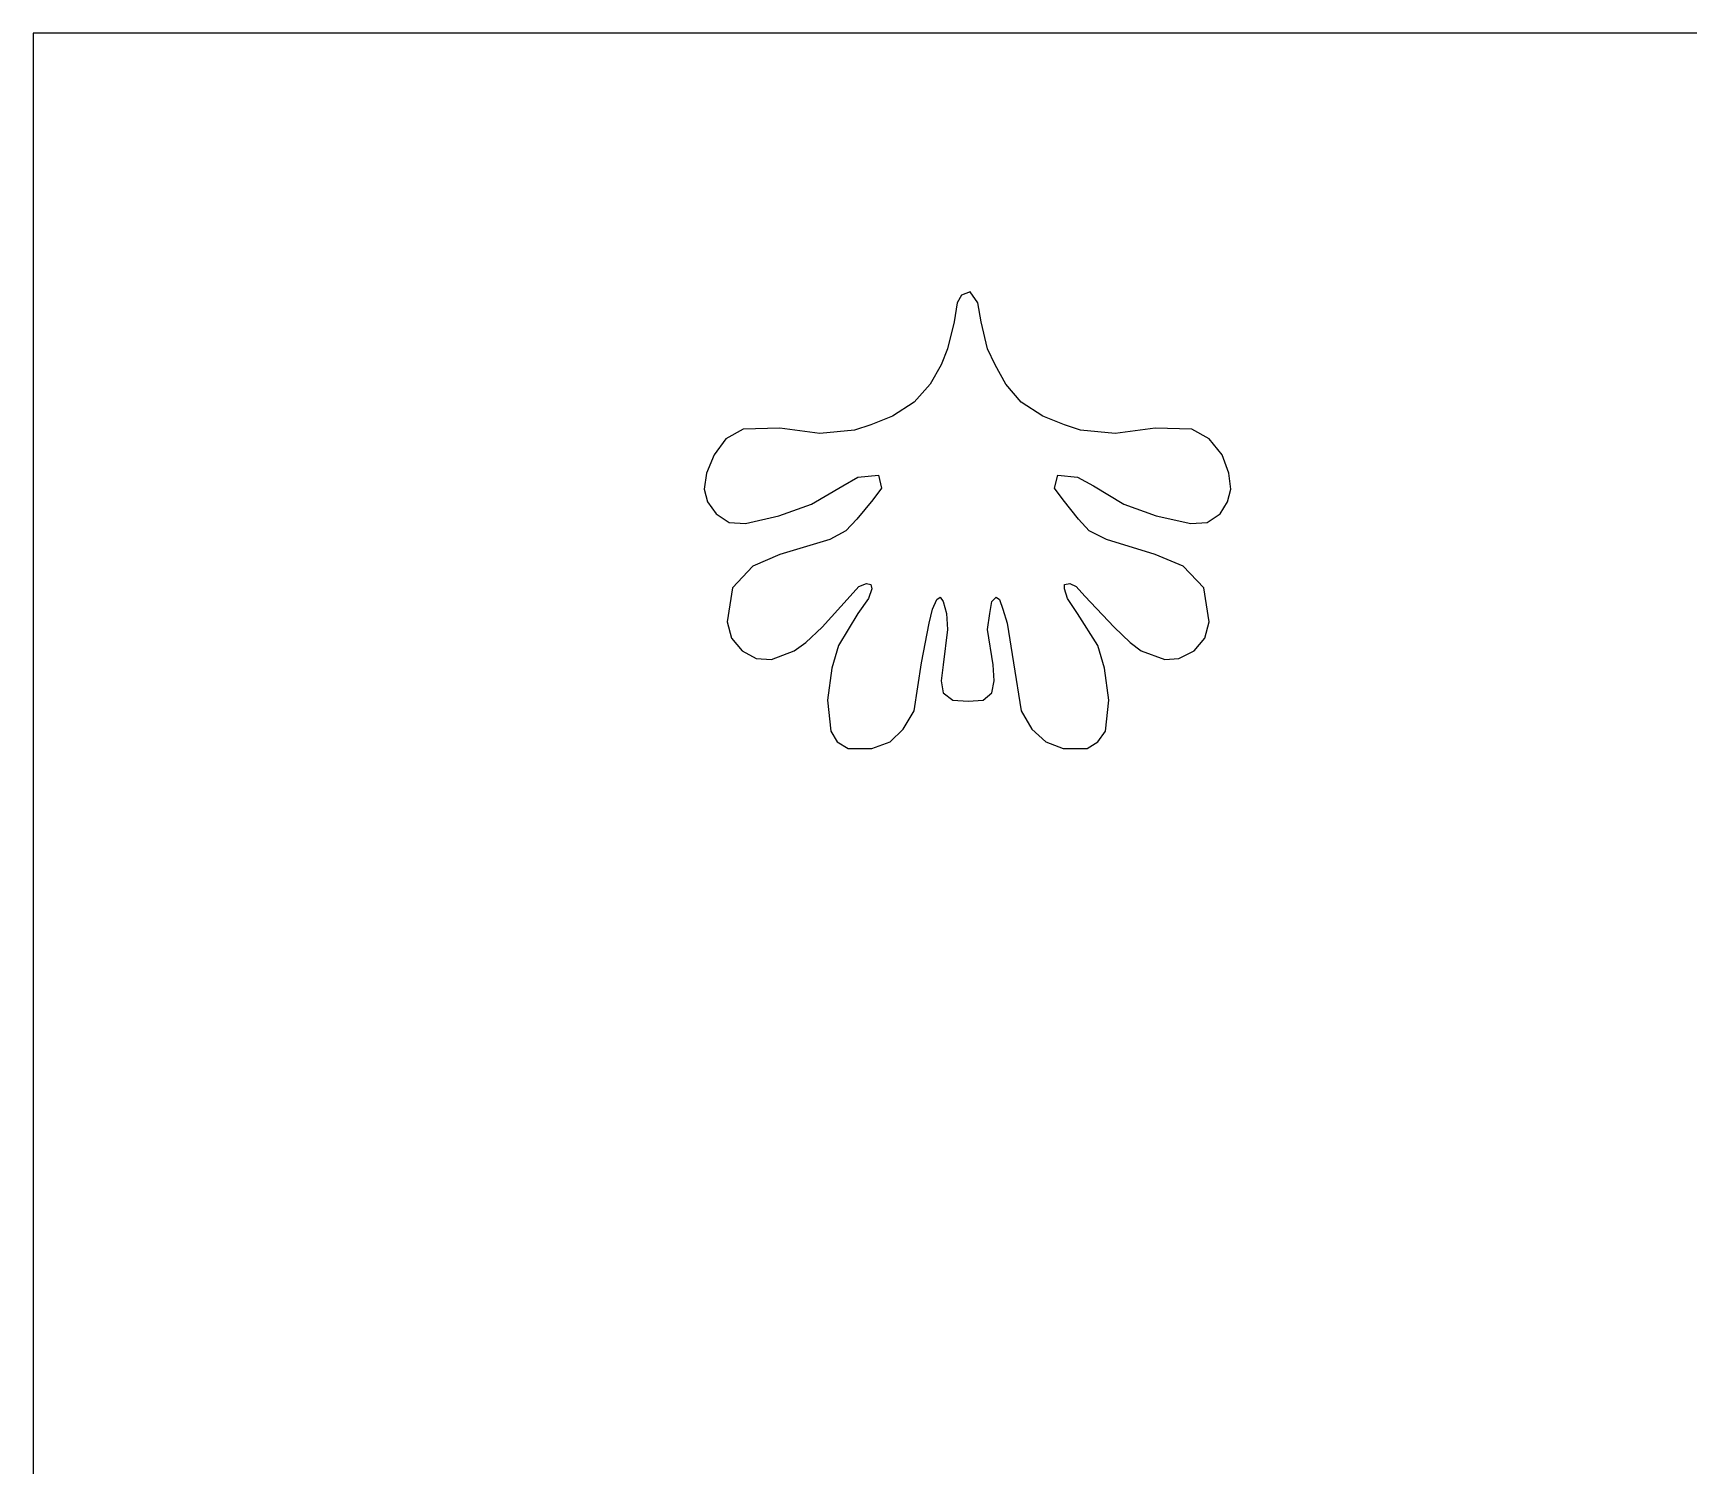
# Model space of a CAD drawing. Header units: centimetres. Extents: x -2.24 to 2.24, y -4.26 to 4.26.
# Drawn here: x -2.243 to 0, y 2.319 to 4.261 of the extents above; entities that cross this region are included whole.
import ezdxf

# ---------------------------------------------------------------- set-up
doc = ezdxf.new("R2010")
doc.units = ezdxf.units.CM
doc.header["$MEASUREMENT"] = 0
doc.layers.add('Layer 1', color=7, linetype='Continuous')

msp = doc.modelspace()

# ---------------------------------------------------------------- linework, layer by layer
at = {"layer": 'Layer 1', "color": 242}
for points, knots in [([(-2.24308, -4.26054), (-2.24308, -4.26054), (-2.24308, 4.26053), (-2.24308, 4.26053), (-2.24308, 4.26053), (-2.24308, 4.26053), (2.24307, 4.26053), (2.24307, 4.26053), (2.24307, 4.26053), (2.24307, 4.26053), (2.24307, -4.26054), (2.24307, -4.26054), (2.24307, -4.26054), (2.24307, -4.26054), (-2.24308, -4.26054), (-2.24308, -4.26054)], [0, 0, 0, 0, 0.2, 0.2, 0.2, 0.2, 0.4, 0.4, 0.4, 0.4, 0.6, 0.6, 0.6, 0.6, 1, 1, 1, 1]), ([(-1.27816, 3.59618), (-1.27816, 3.59618), (-1.30012, 3.59761), (-1.30012, 3.59761), (-1.30012, 3.59761), (-1.30012, 3.59761), (-1.31771, 3.60924), (-1.31771, 3.60924), (-1.31771, 3.60924), (-1.31771, 3.60924), (-1.32941, 3.62521), (-1.32941, 3.62521), (-1.32941, 3.62521), (-1.32941, 3.62521), (-1.33383, 3.64264), (-1.33383, 3.64264), (-1.33383, 3.64264), (-1.33383, 3.64264), (-1.33088, 3.6644), (-1.33088, 3.6644), (-1.33088, 3.6644), (-1.33088, 3.6644), (-1.32063, 3.6891), (-1.32063, 3.6891), (-1.32063, 3.6891), (-1.32063, 3.6891), (-1.30451, 3.71086), (-1.30451, 3.71086), (-1.30451, 3.71086), (-1.30451, 3.71086), (-1.28108, 3.72394), (-1.28108, 3.72394), (-1.28108, 3.72394), (-1.28108, 3.72394), (-1.23128, 3.72539), (-1.23128, 3.72539), (-1.23128, 3.72539), (-1.23128, 3.72539), (-1.17709, 3.71813), (-1.17709, 3.71813), (-1.17709, 3.71813), (-1.17709, 3.71813), (-1.13021, 3.72248), (-1.13021, 3.72248), (-1.13021, 3.72248), (-1.13021, 3.72248), (-1.10825, 3.72975), (-1.10825, 3.72975), (-1.10825, 3.72975), (-1.10825, 3.72975), (-1.07895, 3.74135), (-1.07895, 3.74135), (-1.07895, 3.74135), (-1.07895, 3.74135), (-1.04964, 3.76023), (-1.04964, 3.76023), (-1.04964, 3.76023), (-1.04964, 3.76023), (-1.02768, 3.78491), (-1.02768, 3.78491), (-1.02768, 3.78491), (-1.02768, 3.78491), (-1.01303, 3.81105), (-1.01303, 3.81105), (-1.01303, 3.81105), (-1.01303, 3.81105), (-1.00422, 3.83283), (-1.00422, 3.83283), (-1.00422, 3.83283), (-1.00422, 3.83283), (-0.99545, 3.86913), (-0.99545, 3.86913), (-0.99545, 3.86913), (-0.99545, 3.86913), (-0.99105, 3.89524), (-0.99105, 3.89524), (-0.99105, 3.89524), (-0.99105, 3.89524), (-0.98519, 3.9054), (-0.98519, 3.9054), (-0.98519, 3.9054), (-0.98519, 3.9054), (-0.97349, 3.90978), (-0.97349, 3.90978), (-0.97349, 3.90978), (-0.97349, 3.90978), (-0.96323, 3.89524), (-0.96323, 3.89524), (-0.96323, 3.89524), (-0.96323, 3.89524), (-0.95882, 3.86913), (-0.95882, 3.86913), (-0.95882, 3.86913), (-0.95882, 3.86913), (-0.95003, 3.83283), (-0.95003, 3.83283), (-0.95003, 3.83283), (-0.95003, 3.83283), (-0.93978, 3.81105), (-0.93978, 3.81105), (-0.93978, 3.81105), (-0.93978, 3.81105), (-0.92513, 3.78491), (-0.92513, 3.78491), (-0.92513, 3.78491), (-0.92513, 3.78491), (-0.90462, 3.76023), (-0.90462, 3.76023), (-0.90462, 3.76023), (-0.90462, 3.76023), (-0.87533, 3.74135), (-0.87533, 3.74135), (-0.87533, 3.74135), (-0.87533, 3.74135), (-0.84603, 3.72975), (-0.84603, 3.72975), (-0.84603, 3.72975), (-0.84603, 3.72975), (-0.82405, 3.72248), (-0.82405, 3.72248), (-0.82405, 3.72248), (-0.82405, 3.72248), (-0.77719, 3.71813), (-0.77719, 3.71813), (-0.77719, 3.71813), (-0.77719, 3.71813), (-0.723, 3.72539), (-0.723, 3.72539), (-0.723, 3.72539), (-0.723, 3.72539), (-0.6732, 3.72394), (-0.6732, 3.72394), (-0.6732, 3.72394), (-0.6732, 3.72394), (-0.64974, 3.71086), (-0.64974, 3.71086), (-0.64974, 3.71086), (-0.64974, 3.71086), (-0.63218, 3.6891), (-0.63218, 3.6891), (-0.63218, 3.6891), (-0.63218, 3.6891), (-0.62337, 3.6644), (-0.62337, 3.6644), (-0.62337, 3.6644), (-0.62337, 3.6644), (-0.62045, 3.64264), (-0.62045, 3.64264), (-0.62045, 3.64264), (-0.62045, 3.64264), (-0.62484, 3.62521), (-0.62484, 3.62521), (-0.62484, 3.62521), (-0.62484, 3.62521), (-0.6351, 3.60924), (-0.6351, 3.60924), (-0.6351, 3.60924), (-0.6351, 3.60924), (-0.65268, 3.59761), (-0.65268, 3.59761), (-0.65268, 3.59761), (-0.65268, 3.59761), (-0.67465, 3.59618), (-0.67465, 3.59618), (-0.67465, 3.59618), (-0.67465, 3.59618), (-0.72153, 3.60634), (-0.72153, 3.60634), (-0.72153, 3.60634), (-0.72153, 3.60634), (-0.76547, 3.62231), (-0.76547, 3.62231), (-0.76547, 3.62231), (-0.76547, 3.62231), (-0.80649, 3.64699), (-0.80649, 3.64699), (-0.80649, 3.64699), (-0.80649, 3.64699), (-0.82847, 3.65861), (-0.82847, 3.65861), (-0.82847, 3.65861), (-0.82847, 3.65861), (-0.85482, 3.66151), (-0.85482, 3.66151), (-0.85482, 3.66151), (-0.85482, 3.66151), (-0.85921, 3.64407), (-0.85921, 3.64407), (-0.85921, 3.64407), (-0.85921, 3.64407), (-0.84751, 3.62812), (-0.84751, 3.62812), (-0.84751, 3.62812), (-0.84751, 3.62812), (-0.827, 3.60199), (-0.827, 3.60199), (-0.827, 3.60199), (-0.827, 3.60199), (-0.81235, 3.58602), (-0.81235, 3.58602), (-0.81235, 3.58602), (-0.81235, 3.58602), (-0.7889, 3.57439), (-0.7889, 3.57439), (-0.7889, 3.57439), (-0.7889, 3.57439), (-0.723, 3.55407), (-0.723, 3.55407), (-0.723, 3.55407), (-0.723, 3.55407), (-0.6849, 3.53809), (-0.6849, 3.53809), (-0.6849, 3.53809), (-0.6849, 3.53809), (-0.65708, 3.50906), (-0.65708, 3.50906), (-0.65708, 3.50906), (-0.65708, 3.50906), (-0.64974, 3.46261), (-0.64974, 3.46261), (-0.64974, 3.46261), (-0.64974, 3.46261), (-0.65561, 3.44083), (-0.65561, 3.44083), (-0.65561, 3.44083), (-0.65561, 3.44083), (-0.67025, 3.42339), (-0.67025, 3.42339), (-0.67025, 3.42339), (-0.67025, 3.42339), (-0.69076, 3.41323), (-0.69076, 3.41323), (-0.69076, 3.41323), (-0.69076, 3.41323), (-0.7098, 3.41179), (-0.7098, 3.41179), (-0.7098, 3.41179), (-0.7098, 3.41179), (-0.74204, 3.42339), (-0.74204, 3.42339), (-0.74204, 3.42339), (-0.74204, 3.42339), (-0.75669, 3.43501), (-0.75669, 3.43501), (-0.75669, 3.43501), (-0.75669, 3.43501), (-0.77865, 3.45534), (-0.77865, 3.45534), (-0.77865, 3.45534), (-0.77865, 3.45534), (-0.81821, 3.49745), (-0.81821, 3.49745), (-0.81821, 3.49745), (-0.81821, 3.49745), (-0.82992, 3.5105), (-0.82992, 3.5105), (-0.82992, 3.5105), (-0.82992, 3.5105), (-0.8387, 3.51488), (-0.8387, 3.51488), (-0.8387, 3.51488), (-0.8387, 3.51488), (-0.84603, 3.51342), (-0.84603, 3.51342), (-0.84603, 3.51342), (-0.84603, 3.51342), (-0.84603, 3.50761), (-0.84603, 3.50761), (-0.84603, 3.50761), (-0.84603, 3.50761), (-0.84164, 3.49455), (-0.84164, 3.49455), (-0.84164, 3.49455), (-0.84164, 3.49455), (-0.82847, 3.47423), (-0.82847, 3.47423), (-0.82847, 3.47423), (-0.82847, 3.47423), (-0.80062, 3.43066), (-0.80062, 3.43066), (-0.80062, 3.43066), (-0.80062, 3.43066), (-0.79184, 3.40018), (-0.79184, 3.40018), (-0.79184, 3.40018), (-0.79184, 3.40018), (-0.78598, 3.35661), (-0.78598, 3.35661), (-0.78598, 3.35661), (-0.78598, 3.35661), (-0.79037, 3.31452), (-0.79037, 3.31452), (-0.79037, 3.31452), (-0.79037, 3.31452), (-0.80062, 3.30001), (-0.80062, 3.30001), (-0.80062, 3.30001), (-0.80062, 3.30001), (-0.81527, 3.29128), (-0.81527, 3.29128), (-0.81527, 3.29128), (-0.81527, 3.29128), (-0.84751, 3.29128), (-0.84751, 3.29128), (-0.84751, 3.29128), (-0.84751, 3.29128), (-0.87094, 3.30001), (-0.87094, 3.30001), (-0.87094, 3.30001), (-0.87094, 3.30001), (-0.88998, 3.31742), (-0.88998, 3.31742), (-0.88998, 3.31742), (-0.88998, 3.31742), (-0.90462, 3.34209), (-0.90462, 3.34209), (-0.90462, 3.34209), (-0.90462, 3.34209), (-0.91488, 3.40744), (-0.91488, 3.40744), (-0.91488, 3.40744), (-0.91488, 3.40744), (-0.92368, 3.46115), (-0.92368, 3.46115), (-0.92368, 3.46115), (-0.92368, 3.46115), (-0.92952, 3.48002), (-0.92952, 3.48002), (-0.92952, 3.48002), (-0.92952, 3.48002), (-0.93391, 3.4931), (-0.93391, 3.4931), (-0.93391, 3.4931), (-0.93391, 3.4931), (-0.93833, 3.49599), (-0.93833, 3.49599), (-0.93833, 3.49599), (-0.93833, 3.49599), (-0.94417, 3.49018), (-0.94417, 3.49018), (-0.94417, 3.49018), (-0.94417, 3.49018), (-0.94711, 3.47423), (-0.94711, 3.47423), (-0.94711, 3.47423), (-0.94711, 3.47423), (-0.95003, 3.45244), (-0.95003, 3.45244), (-0.95003, 3.45244), (-0.95003, 3.45244), (-0.94272, 3.40453), (-0.94272, 3.40453), (-0.94272, 3.40453), (-0.94272, 3.40453), (-0.94125, 3.38275), (-0.94125, 3.38275), (-0.94125, 3.38275), (-0.94125, 3.38275), (-0.94417, 3.36679), (-0.94417, 3.36679), (-0.94417, 3.36679), (-0.94417, 3.36679), (-0.95589, 3.35661), (-0.95589, 3.35661), (-0.95589, 3.35661), (-0.95589, 3.35661), (-0.9764, 3.35517), (-0.9764, 3.35517), (-0.9764, 3.35517), (-0.9764, 3.35517), (-0.99692, 3.35661), (-0.99692, 3.35661), (-0.99692, 3.35661), (-0.99692, 3.35661), (-1.01009, 3.36679), (-1.01009, 3.36679), (-1.01009, 3.36679), (-1.01009, 3.36679), (-1.01303, 3.38275), (-1.01303, 3.38275), (-1.01303, 3.38275), (-1.01303, 3.38275), (-1.01009, 3.40453), (-1.01009, 3.40453), (-1.01009, 3.40453), (-1.01009, 3.40453), (-1.00422, 3.45244), (-1.00422, 3.45244), (-1.00422, 3.45244), (-1.00422, 3.45244), (-1.0057, 3.47423), (-1.0057, 3.47423), (-1.0057, 3.47423), (-1.0057, 3.47423), (-1.01009, 3.49018), (-1.01009, 3.49018), (-1.01009, 3.49018), (-1.01009, 3.49018), (-1.01448, 3.49599), (-1.01448, 3.49599), (-1.01448, 3.49599), (-1.01448, 3.49599), (-1.01887, 3.4931), (-1.01887, 3.4931), (-1.01887, 3.4931), (-1.01887, 3.4931), (-1.02474, 3.48002), (-1.02474, 3.48002), (-1.02474, 3.48002), (-1.02474, 3.48002), (-1.02913, 3.46115), (-1.02913, 3.46115), (-1.02913, 3.46115), (-1.02913, 3.46115), (-1.03938, 3.40744), (-1.03938, 3.40744), (-1.03938, 3.40744), (-1.03938, 3.40744), (-1.04964, 3.34209), (-1.04964, 3.34209), (-1.04964, 3.34209), (-1.04964, 3.34209), (-1.06428, 3.31742), (-1.06428, 3.31742), (-1.06428, 3.31742), (-1.06428, 3.31742), (-1.08187, 3.30001), (-1.08187, 3.30001), (-1.08187, 3.30001), (-1.08187, 3.30001), (-1.10678, 3.29128), (-1.10678, 3.29128), (-1.10678, 3.29128), (-1.10678, 3.29128), (-1.13901, 3.29128), (-1.13901, 3.29128), (-1.13901, 3.29128), (-1.13901, 3.29128), (-1.15366, 3.30001), (-1.15366, 3.30001), (-1.15366, 3.30001), (-1.15366, 3.30001), (-1.16244, 3.31452), (-1.16244, 3.31452), (-1.16244, 3.31452), (-1.16244, 3.31452), (-1.16683, 3.35661), (-1.16683, 3.35661), (-1.16683, 3.35661), (-1.16683, 3.35661), (-1.16097, 3.40018), (-1.16097, 3.40018), (-1.16097, 3.40018), (-1.16097, 3.40018), (-1.15218, 3.43066), (-1.15218, 3.43066), (-1.15218, 3.43066), (-1.15218, 3.43066), (-1.12581, 3.47423), (-1.12581, 3.47423), (-1.12581, 3.47423), (-1.12581, 3.47423), (-1.11117, 3.49455), (-1.11117, 3.49455), (-1.11117, 3.49455), (-1.11117, 3.49455), (-1.10678, 3.50761), (-1.10678, 3.50761), (-1.10678, 3.50761), (-1.10678, 3.50761), (-1.10825, 3.51342), (-1.10825, 3.51342), (-1.10825, 3.51342), (-1.10825, 3.51342), (-1.11409, 3.51488), (-1.11409, 3.51488), (-1.11409, 3.51488), (-1.11409, 3.51488), (-1.12434, 3.5105), (-1.12434, 3.5105), (-1.12434, 3.5105), (-1.12434, 3.5105), (-1.13607, 3.49745), (-1.13607, 3.49745), (-1.13607, 3.49745), (-1.13607, 3.49745), (-1.17414, 3.45534), (-1.17414, 3.45534), (-1.17414, 3.45534), (-1.17414, 3.45534), (-1.19612, 3.43501), (-1.19612, 3.43501), (-1.19612, 3.43501), (-1.19612, 3.43501), (-1.21224, 3.42339), (-1.21224, 3.42339), (-1.21224, 3.42339), (-1.21224, 3.42339), (-1.24301, 3.41179), (-1.24301, 3.41179), (-1.24301, 3.41179), (-1.24301, 3.41179), (-1.26352, 3.41323), (-1.26352, 3.41323), (-1.26352, 3.41323), (-1.26352, 3.41323), (-1.28255, 3.42339), (-1.28255, 3.42339), (-1.28255, 3.42339), (-1.28255, 3.42339), (-1.2972, 3.44083), (-1.2972, 3.44083), (-1.2972, 3.44083), (-1.2972, 3.44083), (-1.30306, 3.46261), (-1.30306, 3.46261), (-1.30306, 3.46261), (-1.30306, 3.46261), (-1.29573, 3.50906), (-1.29573, 3.50906), (-1.29573, 3.50906), (-1.29573, 3.50906), (-1.26791, 3.53809), (-1.26791, 3.53809), (-1.26791, 3.53809), (-1.26791, 3.53809), (-1.23128, 3.55407), (-1.23128, 3.55407), (-1.23128, 3.55407), (-1.23128, 3.55407), (-1.16391, 3.57439), (-1.16391, 3.57439), (-1.16391, 3.57439), (-1.16391, 3.57439), (-1.14193, 3.58602), (-1.14193, 3.58602), (-1.14193, 3.58602), (-1.14193, 3.58602), (-1.12728, 3.60199), (-1.12728, 3.60199), (-1.12728, 3.60199), (-1.12728, 3.60199), (-1.1053, 3.62812), (-1.1053, 3.62812), (-1.1053, 3.62812), (-1.1053, 3.62812), (-1.0936, 3.64407), (-1.0936, 3.64407), (-1.0936, 3.64407), (-1.0936, 3.64407), (-1.09799, 3.66151), (-1.09799, 3.66151), (-1.09799, 3.66151), (-1.09799, 3.66151), (-1.12581, 3.65861), (-1.12581, 3.65861), (-1.12581, 3.65861), (-1.12581, 3.65861), (-1.14632, 3.64699), (-1.14632, 3.64699), (-1.14632, 3.64699), (-1.14632, 3.64699), (-1.18881, 3.62231), (-1.18881, 3.62231), (-1.18881, 3.62231), (-1.18881, 3.62231), (-1.23275, 3.60634), (-1.23275, 3.60634), (-1.23275, 3.60634), (-1.23275, 3.60634), (-1.27816, 3.59618), (-1.27816, 3.59618)], [0, 0, 0, 0, 0.0069444, 0.0069444, 0.0069444, 0.0069444, 0.0138889, 0.0138889, 0.0138889, 0.0138889, 0.0208333, 0.0208333, 0.0208333, 0.0208333, 0.0277778, 0.0277778, 0.0277778, 0.0277778, 0.0347222, 0.0347222, 0.0347222, 0.0347222, 0.0416667, 0.0416667, 0.0416667, 0.0416667, 0.0486111, 0.0486111, 0.0486111, 0.0486111, 0.0555556, 0.0555556, 0.0555556, 0.0555556, 0.0625, 0.0625, 0.0625, 0.0625, 0.0694444, 0.0694444, 0.0694444, 0.0694444, 0.0763889, 0.0763889, 0.0763889, 0.0763889, 0.0833333, 0.0833333, 0.0833333, 0.0833333, 0.0902778, 0.0902778, 0.0902778, 0.0902778, 0.0972222, 0.0972222, 0.0972222, 0.0972222, 0.1041667, 0.1041667, 0.1041667, 0.1041667, 0.1111111, 0.1111111, 0.1111111, 0.1111111, 0.1180556, 0.1180556, 0.1180556, 0.1180556, 0.125, 0.125, 0.125, 0.125, 0.1319444, 0.1319444, 0.1319444, 0.1319444, 0.1388889, 0.1388889, 0.1388889, 0.1388889, 0.1458333, 0.1458333, 0.1458333, 0.1458333, 0.1527778, 0.1527778, 0.1527778, 0.1527778, 0.1597222, 0.1597222, 0.1597222, 0.1597222, 0.1666667, 0.1666667, 0.1666667, 0.1666667, 0.1736111, 0.1736111, 0.1736111, 0.1736111, 0.1805556, 0.1805556, 0.1805556, 0.1805556, 0.1875, 0.1875, 0.1875, 0.1875, 0.1944444, 0.1944444, 0.1944444, 0.1944444, 0.2013889, 0.2013889, 0.2013889, 0.2013889, 0.2083333, 0.2083333, 0.2083333, 0.2083333, 0.2152778, 0.2152778, 0.2152778, 0.2152778, 0.2222222, 0.2222222, 0.2222222, 0.2222222, 0.2291667, 0.2291667, 0.2291667, 0.2291667, 0.2361111, 0.2361111, 0.2361111, 0.2361111, 0.2430556, 0.2430556, 0.2430556, 0.2430556, 0.25, 0.25, 0.25, 0.25, 0.2569444, 0.2569444, 0.2569444, 0.2569444, 0.2638889, 0.2638889, 0.2638889, 0.2638889, 0.2708333, 0.2708333, 0.2708333, 0.2708333, 0.2777778, 0.2777778, 0.2777778, 0.2777778, 0.2847222, 0.2847222, 0.2847222, 0.2847222, 0.2916667, 0.2916667, 0.2916667, 0.2916667, 0.2986111, 0.2986111, 0.2986111, 0.2986111, 0.3055556, 0.3055556, 0.3055556, 0.3055556, 0.3125, 0.3125, 0.3125, 0.3125, 0.3194444, 0.3194444, 0.3194444, 0.3194444, 0.3263889, 0.3263889, 0.3263889, 0.3263889, 0.3333333, 0.3333333, 0.3333333, 0.3333333, 0.3402778, 0.3402778, 0.3402778, 0.3402778, 0.3472222, 0.3472222, 0.3472222, 0.3472222, 0.3541667, 0.3541667, 0.3541667, 0.3541667, 0.3611111, 0.3611111, 0.3611111, 0.3611111, 0.3680556, 0.3680556, 0.3680556, 0.3680556, 0.375, 0.375, 0.375, 0.375, 0.3819444, 0.3819444, 0.3819444, 0.3819444, 0.3888889, 0.3888889, 0.3888889, 0.3888889, 0.3958333, 0.3958333, 0.3958333, 0.3958333, 0.4027778, 0.4027778, 0.4027778, 0.4027778, 0.4097222, 0.4097222, 0.4097222, 0.4097222, 0.4166667, 0.4166667, 0.4166667, 0.4166667, 0.4236111, 0.4236111, 0.4236111, 0.4236111, 0.4305556, 0.4305556, 0.4305556, 0.4305556, 0.4375, 0.4375, 0.4375, 0.4375, 0.4444444, 0.4444444, 0.4444444, 0.4444444, 0.4513889, 0.4513889, 0.4513889, 0.4513889, 0.4583333, 0.4583333, 0.4583333, 0.4583333, 0.4652778, 0.4652778, 0.4652778, 0.4652778, 0.4722222, 0.4722222, 0.4722222, 0.4722222, 0.4791667, 0.4791667, 0.4791667, 0.4791667, 0.4861111, 0.4861111, 0.4861111, 0.4861111, 0.4930556, 0.4930556, 0.4930556, 0.4930556, 0.5, 0.5, 0.5, 0.5, 0.5069444, 0.5069444, 0.5069444, 0.5069444, 0.5138889, 0.5138889, 0.5138889, 0.5138889, 0.5208333, 0.5208333, 0.5208333, 0.5208333, 0.5277778, 0.5277778, 0.5277778, 0.5277778, 0.5347222, 0.5347222, 0.5347222, 0.5347222, 0.5416667, 0.5416667, 0.5416667, 0.5416667, 0.5486111, 0.5486111, 0.5486111, 0.5486111, 0.5555556, 0.5555556, 0.5555556, 0.5555556, 0.5625, 0.5625, 0.5625, 0.5625, 0.5694444, 0.5694444, 0.5694444, 0.5694444, 0.5763889, 0.5763889, 0.5763889, 0.5763889, 0.5833333, 0.5833333, 0.5833333, 0.5833333, 0.5902778, 0.5902778, 0.5902778, 0.5902778, 0.5972222, 0.5972222, 0.5972222, 0.5972222, 0.6041667, 0.6041667, 0.6041667, 0.6041667, 0.6111111, 0.6111111, 0.6111111, 0.6111111, 0.6180556, 0.6180556, 0.6180556, 0.6180556, 0.625, 0.625, 0.625, 0.625, 0.6319444, 0.6319444, 0.6319444, 0.6319444, 0.6388889, 0.6388889, 0.6388889, 0.6388889, 0.6458333, 0.6458333, 0.6458333, 0.6458333, 0.6527778, 0.6527778, 0.6527778, 0.6527778, 0.6597222, 0.6597222, 0.6597222, 0.6597222, 0.6666667, 0.6666667, 0.6666667, 0.6666667, 0.6736111, 0.6736111, 0.6736111, 0.6736111, 0.6805556, 0.6805556, 0.6805556, 0.6805556, 0.6875, 0.6875, 0.6875, 0.6875, 0.6944444, 0.6944444, 0.6944444, 0.6944444, 0.7013889, 0.7013889, 0.7013889, 0.7013889, 0.7083333, 0.7083333, 0.7083333, 0.7083333, 0.7152778, 0.7152778, 0.7152778, 0.7152778, 0.7222222, 0.7222222, 0.7222222, 0.7222222, 0.7291667, 0.7291667, 0.7291667, 0.7291667, 0.7361111, 0.7361111, 0.7361111, 0.7361111, 0.7430556, 0.7430556, 0.7430556, 0.7430556, 0.75, 0.75, 0.75, 0.75, 0.7569444, 0.7569444, 0.7569444, 0.7569444, 0.7638889, 0.7638889, 0.7638889, 0.7638889, 0.7708333, 0.7708333, 0.7708333, 0.7708333, 0.7777778, 0.7777778, 0.7777778, 0.7777778, 0.7847222, 0.7847222, 0.7847222, 0.7847222, 0.7916667, 0.7916667, 0.7916667, 0.7916667, 0.7986111, 0.7986111, 0.7986111, 0.7986111, 0.8055556, 0.8055556, 0.8055556, 0.8055556, 0.8125, 0.8125, 0.8125, 0.8125, 0.8194444, 0.8194444, 0.8194444, 0.8194444, 0.8263889, 0.8263889, 0.8263889, 0.8263889, 0.8333333, 0.8333333, 0.8333333, 0.8333333, 0.8402778, 0.8402778, 0.8402778, 0.8402778, 0.8472222, 0.8472222, 0.8472222, 0.8472222, 0.8541667, 0.8541667, 0.8541667, 0.8541667, 0.8611111, 0.8611111, 0.8611111, 0.8611111, 0.8680556, 0.8680556, 0.8680556, 0.8680556, 0.875, 0.875, 0.875, 0.875, 0.8819444, 0.8819444, 0.8819444, 0.8819444, 0.8888889, 0.8888889, 0.8888889, 0.8888889, 0.8958333, 0.8958333, 0.8958333, 0.8958333, 0.9027778, 0.9027778, 0.9027778, 0.9027778, 0.9097222, 0.9097222, 0.9097222, 0.9097222, 0.9166667, 0.9166667, 0.9166667, 0.9166667, 0.9236111, 0.9236111, 0.9236111, 0.9236111, 0.9305556, 0.9305556, 0.9305556, 0.9305556, 0.9375, 0.9375, 0.9375, 0.9375, 0.9444444, 0.9444444, 0.9444444, 0.9444444, 0.9513889, 0.9513889, 0.9513889, 0.9513889, 0.9583333, 0.9583333, 0.9583333, 0.9583333, 0.9652778, 0.9652778, 0.9652778, 0.9652778, 0.9722222, 0.9722222, 0.9722222, 0.9722222, 0.9791667, 0.9791667, 0.9791667, 0.9791667, 0.9861111, 0.9861111, 0.9861111, 0.9861111, 1, 1, 1, 1])]:
    msp.add_open_spline(points, degree=3, knots=knots, dxfattribs=at)

doc.saveas('drawing.dxf')
